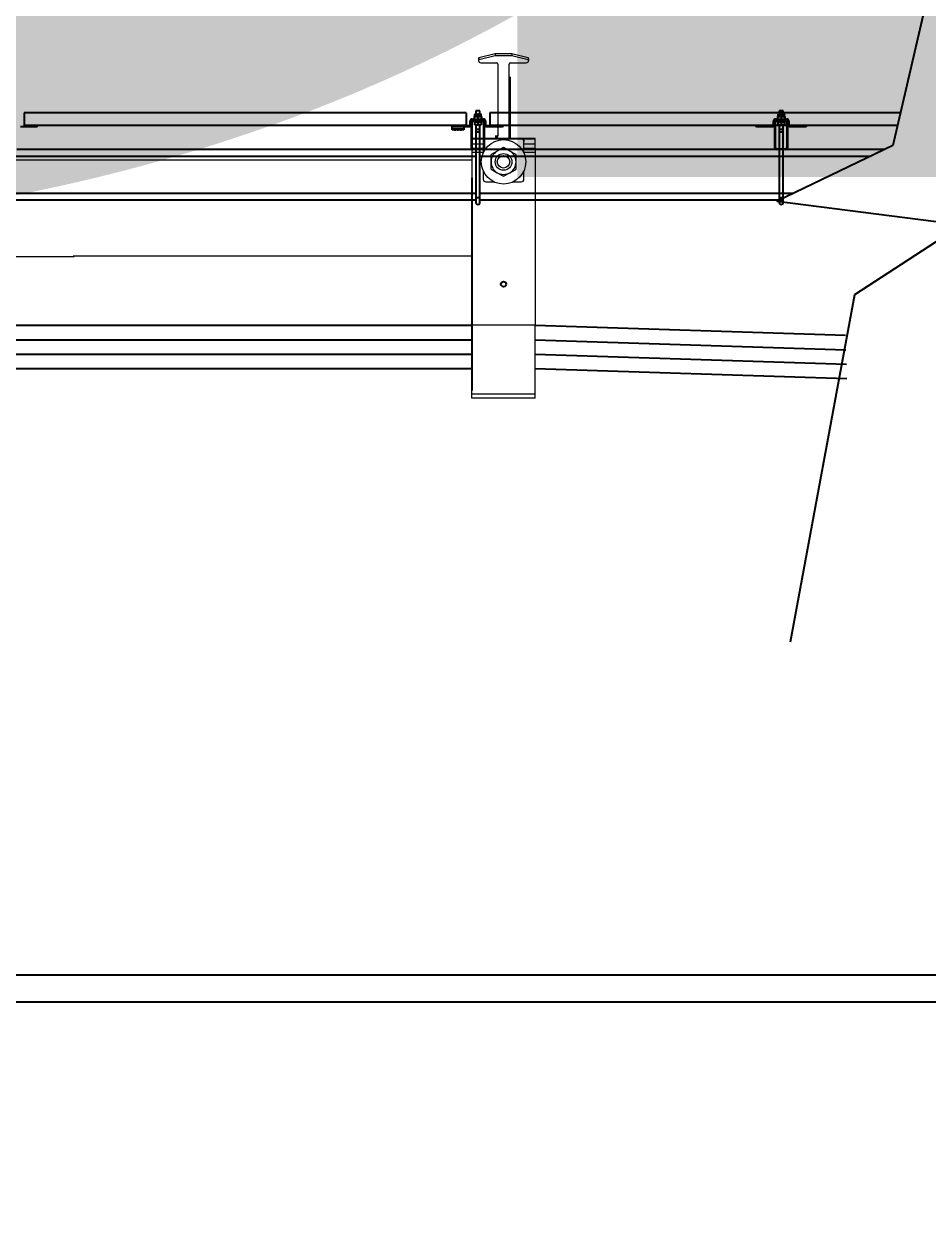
# Model space of a CAD drawing. Header units: feet. Extents: x -17 to 453, y -41 to 31.
# Drawn here: x 85.115 to 86.85, y -6.863 to -4.558 of the extents above; entities that cross this region are included whole.
import ezdxf
from ezdxf.enums import TextEntityAlignment as Align

# ---------------------------------------------------------------- set-up
doc = ezdxf.new("R2018")
doc.units = ezdxf.units.FT
doc.header["$MEASUREMENT"] = 0
for name, color, linetype in [('ATI CENTER SUPPORT', 7, 'Continuous'), ('DC STRING CABLES', 30, 'Continuous'), ('G-ANNO-TEXT', 1, 'Continuous')]:
    doc.layers.add(name, color=color, linetype=linetype)
doc.styles.add('NEI-A', font='arial.ttf')
doc.styles.get("Standard").update_dxf_attribs({"font": 'arial.ttf'})

# ---------------------------------------------------------------- blocks, each defined once
blk = doc.blocks.new('CLAMP')
at = {"color": 3, "linetype": 'Continuous', "lineweight": 15}
for p, q in [((-0.0048, 0.13264), (-0.01417, 0.13019)), ((-0.0048, 0.13149), (-0.01417, 0.12904)), ((-0.0048, 0.13264), (-0.0048, 0.13149)), ((0.0048, 0.13264), (-0.0048, 0.13264)), ((0.0048, 0.13149), (-0.0048, 0.13149)), ((0.0048, 0.13264), (0.0048, 0.13149)), ((0.01417, 0.13019), (0.0048, 0.13264)), ((0.01417, 0.12904), (0.0048, 0.13149)), ((-0.0144, 0.1299), (-0.0144, 0.12874)), ((-0.01417, 0.13019), (-0.01417, 0.12904)), ((-0.01312, 0.12747), (-0.004, 0.12747)), ((-0.0032, 0.12667), (-0.0032, 0.09099)), ((0.0032, 0.12421), (0.0032, 0.12667)), ((0.004, 0.12747), (0.01312, 0.12747)), ((0.01417, 0.13019), (0.01417, 0.12904)), ((0.0144, 0.1299), (0.0144, 0.12874)), ((0.0032, 0.09099), (0.0032, 0.12421)), ((-0.00371, 0.09163), (-0.0037, 0.09164)), ((-0.00371, 0.09163), (-0.00371, 0.09048)), ((-0.0032, 0.09099), (-0.00371, 0.09048)), ((-0.00371, 0.09048), (-0.0032, 0.08997)), ((-0.0032, 0.09214), (-0.0037, 0.09164)), ((-0.0032, 0.08997), (-0.0032, 0.08509)), ((0.0032, 0.09214), (0.0037, 0.09164)), ((0.0032, 0.09099), (0.00371, 0.09048)), ((0.00371, 0.09048), (0.0032, 0.08997)), ((0.0032, 0.08391), (0.0032, 0.08997)), ((0.00371, 0.09163), (0.0037, 0.09164)), ((0.00371, 0.09163), (0.00371, 0.09048)), ((-0.01823, 0.08077), (-0.01823, 0.08391)), ((-0.00718, 0.08391), (-0.01022, 0.08373)), ((-0.01022, 0.08391), (-0.01022, 0.08373)), ((-0.00355, 0.0851), (-0.00486, 0.0851)), ((-0.00355, 0.0851), (-0.00486, 0.0851)), ((-0.00486, 0.08479), (-0.00415, 0.08484)), ((-0.00415, 0.08409), (-0.00486, 0.08405)), ((-0.00415, 0.08484), (-0.00415, 0.08409)), ((0.01022, 0.08373), (0.00718, 0.08391)), ((0.01022, 0.08391), (0.01022, 0.08373)), ((0.01823, 0.08077), (0.01823, 0.08391)), ((-0.01823, 0.07824), (-0.01823, 0.08077)), ((-0.01823, 0.08077), (-0.01172, 0.08077)), ((-0.01823, 0.07824), (-0.01823, 0.07779)), ((-0.01823, 0.07824), (-0.01172, 0.07824)), ((-0.01823, 0.07779), (-0.01823, 0.07584)), ((-0.01172, 0.07779), (-0.01823, 0.07779)), ((-0.01172, 0.08281), (-0.01172, 0.08214)), ((-0.01172, 0.08214), (-0.01172, 0.07551)), ((-0.0036, 0.07661), (-0.00719, 0.07453)), ((0, 0.07868), (-0.0036, 0.07661)), ((0.0036, 0.07661), (0, 0.07868)), ((0.00719, 0.07453), (0.0036, 0.07661)), ((0.01172, 0.08281), (0.01172, 0.08214)), ((0.01172, 0.07551), (0.01172, 0.08214)), ((0.01172, 0.08077), (0.01823, 0.08077)), ((0.01172, 0.07824), (0.01823, 0.07824)), ((0.01823, 0.07779), (0.01172, 0.07779)), ((0.01823, 0.07824), (0.01823, 0.08077)), ((0.01823, 0.07824), (0.01823, 0.07779)), ((0.01823, 0.07779), (0.01823, 0.07584)), ((-0.01823, 0.07584), (-0.01823, -0.02358)), ((-0.01172, 0.07584), (-0.01823, 0.07584)), ((-0.00719, 0.07038), (-0.00719, 0.07453)), ((-0.00719, 0.06623), (-0.00719, 0.07038)), ((0.00719, 0.07038), (0.00719, 0.07453)), ((0.00719, 0.06623), (0.00719, 0.07038)), ((0.01823, 0.07584), (0.01172, 0.07584)), ((0.01823, 0.07584), (0.01823, -0.02358)), ((-0.01172, 0.06525), (-0.01172, 0.06046)), ((-0.00719, 0.06623), (-0.0036, 0.06415)), ((-0.0036, 0.06415), (0, 0.06208)), ((0, 0.06208), (0.0036, 0.06415)), ((0.0036, 0.06415), (0.00719, 0.06623)), ((0.01172, 0.06046), (0.01172, 0.06525)), ((-0.01012, 0.05887), (-0.00558, 0.05887)), ((0.00558, 0.05887), (0.01012, 0.05887)), ((0.01823, -0.02358), (-0.01823, -0.02358)), ((-0.01823, -0.06327), (-0.01823, -0.02358)), ((0.01823, -0.06327), (0.01823, -0.02358)), ((0.01823, -0.06327), (-0.01823, -0.06327)), ((-0.01823, -0.06573), (-0.01823, -0.06327)), ((0.01823, -0.06573), (-0.01823, -0.06573)), ((0.01823, -0.06573), (0.01823, -0.06327))]:
    blk.add_line(p, q, dxfattribs=at)
at = {"color": 3}
for p, q in [((-0.01823, 0.08391), (0.01823, 0.08391)), ((-0.01823, 0.0612), (-0.01823, -0.0612))]:
    blk.add_line(p, q, dxfattribs=at)
at = {"color": 3, "linetype": 'Continuous', "lineweight": 15}
for radius in [0.0128, 0.0048, 0.0036]:
    blk.add_circle((0, 0.07038), radius, dxfattribs=at)
at = {"color": 3}
blk.add_circle((0, 0), 0.00147, dxfattribs=at)
at = {"color": 3, "linetype": 'Continuous', "lineweight": 15}
for centre, radius, start, end in [((-0.0141, 0.1299), 0.0003, 104.67201, 179.98176), ((-0.0141, 0.12874), 0.0003, 104.67201, 179.98176), ((-0.01312, 0.12875), 0.00128, 180.02729, 270.02727), ((-0.004, 0.12667), 0.000799, 0.02729, 90.02727), ((0.004, 0.12667), 0.000799, 89.97273, 179.97271), ((0.01312, 0.12875), 0.00128, 269.97273, 359.97271), ((0.0141, 0.1299), 0.0003, 0.01824, 75.32799), ((0.0141, 0.12874), 0.0003, 0.01824, 75.32799), ((-0.01034, 0.0829), 0.00139, 133.11032, 183.53334), ((-0.01012, 0.08214), 0.0016, 93.32242, 179.97484), ((-0.00421, 0.08509), 0.00101, 273.32242, 359.97484), ((0.01012, 0.08214), 0.0016, 0.02516, 86.67758), ((0.01019, 0.08283), 0.00154, 359.07924, 44.42827), ((0, 0.07038), 0.00719, 120, 180), ((0, 0.07038), 0.00719, 60, 120), ((0, 0.07038), 0.00719, 0, 60), ((0, 0.07038), 0.00719, 180, 240), ((0, 0.07038), 0.00719, 300, 0), ((0, 0.07038), 0.00719, 240, 300), ((-0.01012, 0.06046), 0.0016, 180.02729, 270.02727), ((0.01012, 0.06046), 0.0016, 269.97273, 359.97271)]:
    blk.add_arc(centre, radius, start, end, dxfattribs=at)
blk.add_ellipse((-0.00421, 0.08591), major_axis=(0, 0.00107), ratio=0.942202, start_param=3.200091, end_param=4.712389, dxfattribs=at)
blk = doc.blocks.new('DETAIL_TITLE')
at = {"style": 'NEI-A', "flags": 8}
blk.add_attdef('#', text='', height=0.2, dxfattribs=at).set_placement((0.5922, -0.5109), align=Align.MIDDLE_CENTER)
at = {"lineweight": 30, "style": '', "flags": 104}
blk.add_attdef('DETAIL_TITLE', text='', height=0.2, dxfattribs=at).set_placement((0.9099, -0.5251), align=Align.BOTTOM_LEFT)
at = {"style": 'NEI-A'}
for tag, p in [('SCALE:', (0.9386, -0.7379)), ('1"_=_', (1.5474, -0.7379))]:
    blk.add_attdef(tag, text='', height=0.1, dxfattribs=at).set_placement(p, align=Align.BOTTOM_LEFT)

msp = doc.modelspace()

# ---------------------------------------------------------------- linework, layer by layer
at = {"color": 7, "linetype": 'Continuous', "lineweight": 25}
for p, q in [((85.9738, -4.74431), (85.97178, -4.74431)), ((85.97178, -4.75119), (85.97178, -4.74431)), ((85.9738, -4.75119), (85.9738, -4.74431)), ((85.9742, -4.79611), (85.9742, -4.74593)), ((85.97542, -4.74067), (85.97542, -4.7427)), ((85.97542, -4.74067), (85.99727, -4.74067)), ((85.97542, -4.7427), (85.99727, -4.7427)), ((85.97542, -4.79611), (85.97542, -4.74593)), ((85.97744, -4.74391), (85.99525, -4.74391)), ((85.97906, -4.73719), (85.97906, -4.73865)), ((85.97946, -4.73719), (85.97906, -4.73719)), ((85.97906, -4.73946), (85.97906, -4.73865)), ((85.97906, -4.73946), (85.97946, -4.73944)), ((85.97906, -4.74391), (85.97906, -4.74472)), ((85.97906, -4.74391), (85.97947, -4.74393)), ((85.97906, -4.74472), (85.97906, -4.74618)), ((85.97906, -4.74618), (85.99363, -4.74618)), ((85.97946, -4.73549), (85.97946, -4.74067)), ((85.97946, -4.73549), (85.99322, -4.73549)), ((85.9795, -4.74391), (85.9795, -4.74472)), ((85.9795, -4.74391), (85.98063, -4.74398)), ((85.98027, -4.73191), (85.98027, -4.73137)), ((85.98027, -4.73137), (85.99241, -4.73137)), ((85.98027, -4.73549), (85.98027, -4.73191)), ((85.98027, -4.752), (85.98027, -4.74618)), ((85.98045, -4.74391), (85.98045, -4.74397)), ((85.98076, -4.74391), (85.98076, -4.74472)), ((85.98076, -4.74391), (85.98183, -4.74399)), ((85.98183, -4.74399), (85.98183, -4.74425)), ((85.9823, -4.72489), (85.9823, -4.73137)), ((85.99039, -4.72489), (85.9823, -4.72489)), ((85.9827, -4.74391), (85.9827, -4.74472)), ((85.9827, -4.74391), (85.9834, -4.74399)), ((85.9834, -4.74399), (85.9834, -4.74447)), ((85.98508, -4.74391), (85.98508, -4.74472)), ((85.98508, -4.74472), (85.98761, -4.74391)), ((85.98508, -4.74391), (85.98532, -4.74399)), ((85.98532, -4.74399), (85.98532, -4.74464)), ((85.98634, -4.73549), (85.98634, -4.73191)), ((85.98634, -4.73611), (85.98634, -4.74067)), ((85.98634, -4.74618), (85.98634, -4.75146)), ((85.98761, -4.74391), (85.98761, -4.74472)), ((85.98999, -4.74391), (85.98929, -4.74399)), ((85.98999, -4.74391), (85.98999, -4.74472)), ((85.99039, -4.73137), (85.99039, -4.72489)), ((85.99192, -4.74391), (85.99086, -4.74399)), ((85.99192, -4.74391), (85.99192, -4.74472)), ((85.99319, -4.74391), (85.99192, -4.74398)), ((85.99224, -4.74397), (85.99224, -4.74391)), ((85.99241, -4.73549), (85.99241, -4.73137)), ((85.99241, -4.74618), (85.99241, -4.752)), ((85.99319, -4.74391), (85.99319, -4.74472)), ((85.99363, -4.74391), (85.99319, -4.74393)), ((85.99322, -4.73549), (85.99322, -4.74067)), ((85.99363, -4.73719), (85.99322, -4.73719)), ((85.99363, -4.73946), (85.99322, -4.73944)), ((85.99363, -4.73946), (85.99363, -4.73719)), ((85.99363, -4.74618), (85.99363, -4.74391)), ((85.99727, -4.7427), (85.99727, -4.74067)), ((85.99727, -4.74593), (85.99727, -4.79611)), ((85.99848, -4.74593), (85.99848, -4.79611)), ((86.00091, -4.74431), (85.99889, -4.74431)), ((85.99889, -4.74431), (85.99889, -4.75119)), ((86.00091, -4.74431), (86.00091, -4.75119)), ((86.5558, -4.74431), (86.55378, -4.74431)), ((86.55378, -4.75119), (86.55378, -4.74431)), ((86.5558, -4.75119), (86.5558, -4.74431)), ((86.5562, -4.79611), (86.5562, -4.74593)), ((86.55742, -4.74067), (86.55742, -4.7427)), ((86.55742, -4.74067), (86.57927, -4.74067)), ((86.55742, -4.7427), (86.57927, -4.7427)), ((86.55742, -4.79611), (86.55742, -4.74593)), ((86.55944, -4.74391), (86.57725, -4.74391)), ((86.56106, -4.73719), (86.56106, -4.73865)), ((86.56146, -4.73719), (86.56106, -4.73719)), ((86.56106, -4.73946), (86.56106, -4.73865)), ((86.56106, -4.73946), (86.56146, -4.73944)), ((86.56106, -4.74391), (86.56106, -4.74472)), ((86.56106, -4.74391), (86.56147, -4.74393)), ((86.56106, -4.74472), (86.56106, -4.74618)), ((86.56106, -4.74618), (86.57563, -4.74618)), ((86.56146, -4.73549), (86.56146, -4.74067)), ((86.56146, -4.73549), (86.57522, -4.73549)), ((86.5615, -4.74391), (86.5615, -4.74472)), ((86.5615, -4.74391), (86.56263, -4.74398)), ((86.56227, -4.73191), (86.56227, -4.73137)), ((86.56227, -4.73137), (86.57441, -4.73137)), ((86.56227, -4.73549), (86.56227, -4.73191)), ((86.56227, -4.752), (86.56227, -4.74618)), ((86.56245, -4.74391), (86.56245, -4.74397)), ((86.56276, -4.74391), (86.56276, -4.74472)), ((86.56276, -4.74391), (86.56383, -4.74399)), ((86.56383, -4.74399), (86.56383, -4.74425)), ((86.5643, -4.72489), (86.5643, -4.73137)), ((86.57239, -4.72489), (86.5643, -4.72489)), ((86.5647, -4.74391), (86.5647, -4.74472)), ((86.5647, -4.74391), (86.5654, -4.74399)), ((86.5654, -4.74399), (86.5654, -4.74447)), ((86.56708, -4.74391), (86.56708, -4.74472)), ((86.56708, -4.74472), (86.56961, -4.74391)), ((86.56708, -4.74391), (86.56732, -4.74399)), ((86.56732, -4.74399), (86.56732, -4.74464)), ((86.56834, -4.73549), (86.56834, -4.73191)), ((86.56834, -4.73611), (86.56834, -4.74067)), ((86.56834, -4.74618), (86.56834, -4.75146)), ((86.56961, -4.74391), (86.56961, -4.74472)), ((86.57199, -4.74391), (86.57129, -4.74399)), ((86.57199, -4.74391), (86.57199, -4.74472)), ((86.57239, -4.73137), (86.57239, -4.72489)), ((86.57392, -4.74391), (86.57286, -4.74399)), ((86.57392, -4.74391), (86.57392, -4.74472)), ((86.57519, -4.74391), (86.57392, -4.74398)), ((86.57424, -4.74397), (86.57424, -4.74391)), ((86.57441, -4.73137), (86.57441, -4.73191)), ((86.57441, -4.73549), (86.57441, -4.73191)), ((86.57441, -4.74618), (86.57441, -4.752)), ((86.57519, -4.74391), (86.57519, -4.74472)), ((86.57563, -4.74391), (86.57519, -4.74393)), ((86.57522, -4.73549), (86.57522, -4.74067)), ((86.57563, -4.73719), (86.57522, -4.73719)), ((86.57563, -4.73946), (86.57522, -4.73944)), ((86.57563, -4.73946), (86.57563, -4.73719)), ((86.57563, -4.74618), (86.57563, -4.74391)), ((86.57927, -4.7427), (86.57927, -4.74067)), ((86.57927, -4.74593), (86.57927, -4.79611)), ((86.58048, -4.74593), (86.58048, -4.79611)), ((86.58291, -4.74431), (86.58089, -4.74431)), ((86.58089, -4.74431), (86.58089, -4.75119)), ((86.58291, -4.74431), (86.58291, -4.75119)), ((85.10874, -4.75482), (85.13907, -4.75482)), ((85.13907, -4.75482), (85.13907, -4.7528)), ((85.93722, -4.76111), (85.93722, -4.75375)), ((85.93722, -4.75949), (85.95907, -4.75949)), ((85.95907, -4.76111), (85.93722, -4.76111)), ((85.93981, -4.75281), (85.93981, -4.75484)), ((85.93981, -4.75484), (85.97016, -4.75484)), ((85.94163, -4.76111), (85.94163, -4.76111)), ((85.94341, -4.76143), (85.94228, -4.76143)), ((85.94406, -4.76111), (85.94406, -4.76111)), ((85.94693, -4.76111), (85.94693, -4.76111)), ((85.94871, -4.76143), (85.94758, -4.76143)), ((85.94936, -4.76111), (85.94936, -4.76111)), ((85.95254, -4.76111), (85.95254, -4.76111)), ((85.95432, -4.76143), (85.95318, -4.76143)), ((85.95496, -4.76111), (85.95496, -4.76111)), ((85.95907, -4.75541), (85.9585, -4.75484)), ((85.95907, -4.75541), (85.95907, -4.76111)), ((85.96368, -4.75281), (85.97016, -4.75281)), ((85.97016, -4.75484), (85.97016, -4.75281)), ((85.97178, -4.75119), (85.9738, -4.75119)), ((85.99241, -4.752), (85.98027, -4.752)), ((85.9823, -4.752), (85.9823, -4.79813)), ((85.9823, -4.75999), (85.98321, -4.7609)), ((85.9823, -4.75999), (85.99039, -4.75999)), ((85.98948, -4.7609), (85.98321, -4.7609)), ((85.98948, -4.7609), (85.99039, -4.75999)), ((85.99039, -4.79813), (85.99039, -4.752)), ((85.99889, -4.75119), (86.00091, -4.75119)), ((86.00253, -4.75281), (86.00253, -4.75484)), ((86.00253, -4.75281), (86.009, -4.75281)), ((86.00253, -4.75484), (86.03288, -4.75484)), ((86.03288, -4.75484), (86.03288, -4.75281)), ((86.52181, -4.75281), (86.52181, -4.75484)), ((86.52181, -4.75484), (86.55216, -4.75484)), ((86.54568, -4.75281), (86.55216, -4.75281)), ((86.55216, -4.75484), (86.55216, -4.75281)), ((86.55378, -4.75119), (86.5558, -4.75119)), ((86.57441, -4.752), (86.56227, -4.752)), ((86.5643, -4.752), (86.5643, -4.79813)), ((86.5643, -4.75999), (86.56521, -4.7609)), ((86.5643, -4.75999), (86.57239, -4.75999)), ((86.57148, -4.7609), (86.56521, -4.7609)), ((86.57148, -4.7609), (86.57239, -4.75999)), ((86.57239, -4.79813), (86.57239, -4.752)), ((86.58089, -4.75119), (86.58291, -4.75119)), ((86.58453, -4.75281), (86.58453, -4.75484)), ((86.58453, -4.75281), (86.591, -4.75281)), ((86.58453, -4.75484), (86.61488, -4.75484)), ((86.61488, -4.75484), (86.61488, -4.75281)), ((86.76671, -4.79935), (85.1018, -4.79935)), ((85.99525, -4.79813), (85.97744, -4.79813)), ((85.9823, -4.79935), (85.9823, -4.90051)), ((85.99039, -4.90051), (85.99039, -4.79935)), ((86.57725, -4.79813), (86.55944, -4.79813)), ((86.5643, -4.79935), (86.5643, -4.90051)), ((86.57239, -4.90051), (86.57239, -4.79935)), ((85.9823, -4.89646), (85.09694, -4.89646)), ((86.57239, -4.89646), (85.99039, -4.89646))]:
    msp.add_line(p, q, dxfattribs=at)
at = {"color": 8, "linetype": 'Continuous', "lineweight": 25}
for p, q in [((85.94163, -4.76111), (85.94406, -4.76111)), ((85.94693, -4.76111), (85.94936, -4.76111)), ((85.95254, -4.76111), (85.95496, -4.76111)), ((85.9823, -4.76536), (85.99039, -4.76536)), ((86.5643, -4.76536), (86.57239, -4.76536)), ((85.9823, -4.81229), (85.09694, -4.81229)), ((86.73962, -4.81229), (85.99039, -4.81229)), ((85.9823, -4.88351), (85.09694, -4.88351)), ((86.59063, -4.88351), (85.99039, -4.88351)), ((85.99039, -4.8916), (85.9823, -4.8916)), ((86.57239, -4.8916), (86.5643, -4.8916))]:
    msp.add_line(p, q, dxfattribs=at)
at = {"color": 7}
msp.add_lwpolyline([(86.95628, -4.04107), (86.78292, -4.7916), (86.5604, -4.89797), (86.91568, -4.9436), (86.70902, -5.0782), (86.58578, -5.74472)], dxfattribs=at)
at = {"color": 7, "linetype": 'Continuous', "lineweight": 25}
for centre, radius, start, end in [((85.97542, -4.74431), 0.00364, 90, 180), ((85.97542, -4.74431), 0.00162, 90, 180), ((85.97744, -4.74593), 0.00324, 90, 180), ((85.97744, -4.74593), 0.00202, 90, 180), ((85.98306, -4.74631), 0.01082, 90.83441, 109.42175), ((85.98344, -4.74086), 0.00949, 90.78245, 109.47371), ((85.98276, -4.74625), 0.01076, 70.5263, 89.21755), ((85.98321, -4.74067), 0.0093, 70.33173, 89.41212), ((85.98952, -4.74094), 0.00958, 90.86772, 109.38844), ((85.98994, -4.74628), 0.01079, 90.8115, 109.44466), ((85.98925, -4.74085), 0.00949, 70.52369, 89.22015), ((85.98961, -4.74639), 0.0109, 70.64771, 89.09614), ((85.99525, -4.74593), 0.00324, 0, 90), ((85.99525, -4.74593), 0.00202, 0, 90), ((85.99727, -4.74431), 0.00364, 0, 90), ((85.99727, -4.74431), 0.00162, 0, 90), ((86.55742, -4.74431), 0.00364, 90, 180), ((86.55742, -4.74431), 0.00162, 90, 180), ((86.55944, -4.74593), 0.00324, 90, 180), ((86.55944, -4.74593), 0.00202, 90, 180), ((86.56506, -4.74631), 0.01082, 90.83441, 109.42175), ((86.56544, -4.74086), 0.00949, 90.78245, 109.47371), ((86.56476, -4.74625), 0.01076, 70.5263, 89.21755), ((86.56521, -4.74067), 0.0093, 70.33173, 89.41212), ((86.57152, -4.74094), 0.00958, 90.86772, 109.38844), ((86.57194, -4.74628), 0.01079, 90.8115, 109.44466), ((86.57125, -4.74085), 0.00949, 70.52369, 89.22015), ((86.57161, -4.74639), 0.0109, 70.64771, 89.09614), ((86.57725, -4.74593), 0.00324, 0, 90), ((86.57725, -4.74593), 0.00202, 0, 90), ((86.57927, -4.74431), 0.00364, 0, 90), ((86.57927, -4.74431), 0.00162, 0, 90), ((85.13907, -4.75118), 0.00364, 270, 333.6122), ((85.93981, -4.75119), 0.00364, 206.3878, 270), ((85.94228, -4.76062), 0.000809, 217, 270), ((85.94341, -4.76062), 0.000809, 270, 323), ((85.94758, -4.76062), 0.000809, 217, 270), ((85.94871, -4.76062), 0.000809, 270, 323), ((85.95318, -4.76062), 0.000809, 217, 270), ((85.95432, -4.76062), 0.000809, 270, 323), ((85.97016, -4.75119), 0.00162, 270, 360), ((85.97016, -4.75119), 0.00364, 270, 360), ((85.98346, -4.74238), 0.00962, 250.65412, 269.08972), ((85.98318, -4.74251), 0.00949, 270.78245, 289.47371), ((85.98951, -4.74251), 0.00949, 250.52369, 269.22015), ((85.98923, -4.74242), 0.00958, 270.86772, 289.38844), ((86.00253, -4.75119), 0.00364, 180, 270), ((86.00253, -4.75119), 0.00162, 180, 270), ((86.03288, -4.75119), 0.00364, 270, 333.6122), ((86.52181, -4.75119), 0.00364, 206.3878, 270), ((86.55216, -4.75119), 0.00162, 270, 0), ((86.55216, -4.75119), 0.00364, 270, 360), ((86.56546, -4.74238), 0.00962, 250.65412, 269.08972), ((86.56518, -4.74251), 0.00949, 270.78245, 289.47371), ((86.57151, -4.74251), 0.00949, 250.52369, 269.22015), ((86.57123, -4.74242), 0.00958, 270.86772, 289.38844), ((86.58453, -4.75119), 0.00364, 180, 270), ((86.58453, -4.75119), 0.00162, 180, 270), ((86.61488, -4.75119), 0.00364, 270, 333.6122), ((85.97744, -4.79611), 0.00324, 180, 270), ((85.97744, -4.79611), 0.00202, 180, 270), ((85.99525, -4.79611), 0.00202, 270, 0), ((85.99525, -4.79611), 0.00324, 270, 0), ((86.55944, -4.79611), 0.00324, 180, 270), ((86.55944, -4.79611), 0.00202, 180, 270), ((86.57725, -4.79611), 0.00202, 270, 0), ((86.57725, -4.79611), 0.00324, 270, 0), ((85.98634, -4.90051), 0.00405, 180, 360), ((86.56834, -4.90051), 0.00405, 180, 0)]:
    msp.add_arc(centre, radius, start, end, dxfattribs=at)
for centre, major_axis, ratio, start_param, end_param in [((85.98634, -4.73905), (0.00728, 0.00045), 0.3139957, 2.7731698, 3.1222356), ((85.98634, -4.74431), (0.00728, 0.00045), 0.3139957, 2.7731698, 3.1222356), ((85.98634, -4.74431), (0.00728, 0.00126), 0.2696128, 2.3968839, 2.7459498), ((85.98634, -4.74431), (0.00727, 0.00186), 0.1935412, 2.0450356, 2.3941015), ((85.98634, -4.74431), (0.00728, 0.00221), 0.1002607, 1.7148622, 2.0639281), ((85.98634, -4.74431), (0.00728, 0.00221), 0.1002607, 4.8564549, 5.2055207), ((85.98634, -4.74431), (0.00589, 0.00179), 0.1002607, 4.8980999, 5.2055207), ((85.98634, -4.74431), (0.00727, 0.00186), 0.1935412, 5.1866283, 5.5356941), ((85.98634, -4.74431), (0.00589, 0.0015), 0.1935412, 5.328746, 5.5356941), ((85.98634, -4.74431), (0.00728, 0.00126), 0.2696128, 5.5384766, 5.8875424), ((85.98634, -4.73905), (0.00728, 0.00045), 0.3139957, 5.9147624, 6.2638283), ((85.98634, -4.74431), (0.00728, 0.00045), 0.3139957, 5.9147624, 6.2638283), ((86.56834, -4.73905), (0.00728, 0.00045), 0.3139957, 2.7731698, 3.1222356), ((86.56834, -4.74431), (0.00728, 0.00045), 0.3139957, 2.7731698, 3.1222356), ((86.56834, -4.74431), (0.00728, 0.00126), 0.2696128, 2.3968839, 2.7459498), ((86.56834, -4.74431), (0.00727, 0.00186), 0.1935412, 2.0450356, 2.3941015), ((86.56834, -4.74431), (0.00728, 0.00221), 0.1002607, 1.7148622, 2.0639281), ((86.56834, -4.74431), (0.00728, 0.00221), 0.1002607, 4.8564549, 5.2055207), ((86.56834, -4.74431), (0.00589, 0.00179), 0.1002607, 4.8980999, 5.2055207), ((86.56834, -4.74431), (0.00727, 0.00186), 0.1935412, 5.1866283, 5.5356941), ((86.56834, -4.74431), (0.00589, 0.0015), 0.1935412, 5.328746, 5.5356941), ((86.56834, -4.74431), (0.00728, 0.00126), 0.2696128, 5.5384766, 5.8875424), ((86.56834, -4.73905), (0.00728, 0.00045), 0.3139957, 5.9147624, 6.2638283), ((86.56834, -4.74431), (0.00728, 0.00045), 0.3139957, 5.9147624, 6.2638283)]:
    msp.add_ellipse(centre, major_axis=major_axis, ratio=ratio, start_param=start_param, end_param=end_param, dxfattribs=at)
at = {"layer": 'ATI CENTER SUPPORT', "color": 1}
for p, q in [((86.04625, -4.65984), (86.04625, -4.77769)), ((85.96368, -4.72853), (85.11555, -4.72853)), ((85.11555, -4.72853), (85.11555, -4.75281)), ((85.96368, -4.72853), (85.96368, -4.75281)), ((86.79748, -4.72853), (86.009, -4.72853)), ((86.009, -4.72853), (86.009, -4.75281)), ((85.96368, -4.75281), (85.11555, -4.75281)), ((86.79188, -4.75281), (86.009, -4.75281))]:
    msp.add_line(p, q, dxfattribs=at)
at = {"layer": 'ATI CENTER SUPPORT', "color": 2}
msp.add_line((86.04792, -4.65984), (86.04792, -4.77769), dxfattribs=at)
at = {"layer": 'ATI CENTER SUPPORT', "color": 8, "linetype": 'Continuous', "lineweight": 15}
for p, q in [((84.51076, -4.81871), (85.97477, -4.81871)), ((84.50757, -5.00415), (85.21189, -5.00415)), ((85.20976, -5.0034), (85.97477, -5.0034))]:
    msp.add_line(p, q, dxfattribs=at)
at = {"layer": 'ATI CENTER SUPPORT', "color": 1, "extrusion": (1, 0, 1.22465e-16), "const_width": 6.51933, "elevation": 86.04625}
msp.add_lwpolyline([(-4.77769, 0), (-4.65984, 0)], dxfattribs=at)
at = {"layer": 'ATI CENTER SUPPORT', "color": 2, "extrusion": (1, 0, 1.22465e-16), "const_width": 6.51933, "elevation": 86.04625}
msp.add_lwpolyline([(-4.77769, 0), (-4.65984, 0)], dxfattribs=at)
at = {"layer": 'DC STRING CABLES', "flags": 128}
for points in [[(84.84652, -5.1363), (85.97435, -5.1363)], [(86.09633, -5.1363), (86.69163, -5.15565)], [(84.8258, -5.16401), (85.97435, -5.16401)], [(86.09633, -5.16401), (86.6926, -5.18335)], [(84.82283, -5.19171), (85.97435, -5.19171)], [(86.09633, -5.19171), (86.69357, -5.21106)], [(84.82283, -5.21942), (85.97435, -5.21942)], [(86.09633, -5.21942), (86.69453, -5.23877)]]:
    msp.add_lwpolyline(points, dxfattribs=at)

# ---------------------------------------------------------------- block references
at = {"layer": 'ATI CENTER SUPPORT', "xscale": 3.333333333333333, "yscale": 3.333333333333333, "zscale": 3.333333333333333}
msp.add_blockref('CLAMP', (86.03555, -5.05739), dxfattribs=at)
at = {"layer": 'G-ANNO-TEXT'}
ref = msp.add_blockref('DETAIL_TITLE', (56.68533, 3.02609), dxfattribs=at)
lines = msp.add_mtext('{\\LMOTOR SUPPORT POST/END OF TRACKER GROUNDING (ABOVE GROUND)}', dxfattribs={"layer": '0', "insert": (57.59522, 2.80095), "char_height": 7.6528868, "attachment_point": 1})
ref.add_attrib('DETAIL_TITLE', '', (57.59522, 2.80095)).embed_mtext(lines)
ref = msp.add_blockref('DETAIL_TITLE', (67.50593, 3.02609), dxfattribs=at)
lines = msp.add_mtext('{\\LMOTOR SUPPORT POST/END OF TRACKER GROUNDING (ABOVE GROUND)}', dxfattribs={"layer": '0', "insert": (68.41583, 2.80095), "char_height": 7.6528868, "attachment_point": 1})
ref.add_attrib('DETAIL_TITLE', '', (68.41583, 2.80095)).embed_mtext(lines)
ref = msp.add_blockref('DETAIL_TITLE', (78.32654, 3.02609), dxfattribs=at)
lines = msp.add_mtext('{\\LMOTOR SUPPORT POST/END OF TRACKER GROUNDING (ABOVE GROUND)}', dxfattribs={"layer": '0', "insert": (79.23644, 2.80095), "char_height": 7.6528868, "attachment_point": 1})
ref.add_attrib('DETAIL_TITLE', '', (79.23644, 2.80095)).embed_mtext(lines)
ref = msp.add_blockref('DETAIL_TITLE', (45.86472, 2.97376), dxfattribs=at)
lines = msp.add_mtext('{\\LMOTOR SUPPORT POST/END OF TRACKER GROUNDING (ABOVE GROUND)}', dxfattribs={"layer": '0', "insert": (46.77461, 2.74862), "char_height": 7.6528868, "attachment_point": 1})
ref.add_attrib('DETAIL_TITLE', '', (46.77461, 2.74862)).embed_mtext(lines)

doc.saveas('drawing.dxf')
